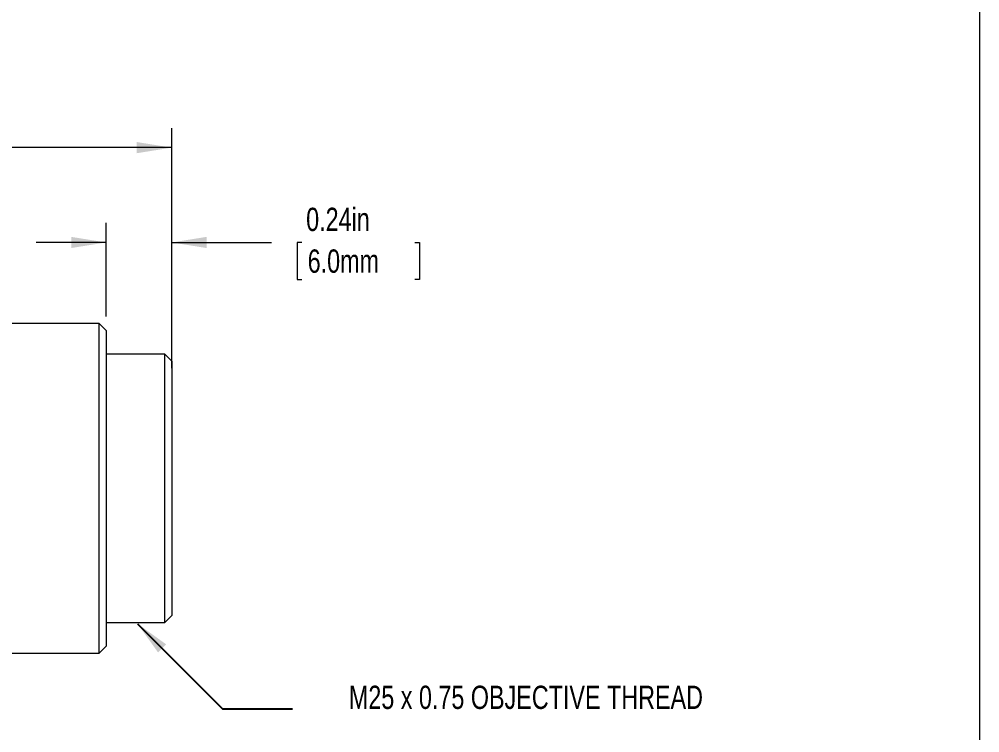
# Model space of a CAD drawing. Header units: inches. Extents: x 0.1 to 10.9, y 0 to 8.5.
# Drawn here: x 7.505 to 10.944, y 3.341 to 5.896 of the extents above; entities that cross this region are included whole.
import ezdxf

# ---------------------------------------------------------------- set-up
doc = ezdxf.new("R2010")
doc.units = ezdxf.units.IN
doc.header["$MEASUREMENT"] = 0
doc.styles.add('SLDTEXTSTYLE0', font='TXT', dxfattribs={"width": 0.75})
doc.dimstyles.new('SLDDIMSTYLE1', dxfattribs={"dimtxt": 0.083333, "dimasz": 0.125, "dimexe": 0, "dimexo": 0.0625, "dimgap": 0.020833, "dimtad": 0, "dimtih": 1, "dimtoh": 1, "dimrnd": 1e-09, "dimzin": 12, "dimdsep": 46, "dimtxsty": 'SLDTEXTSTYLE0', "dimsah": 1, "dimcen": 0.09, "dimadec": 0, "dimazin": 3, "dimtfac": 1, "dimtmove": 0, "dimatfit": 0, "dimfxl": 1, "dimfrac": 2, "dimtolj": 1, "dimtzin": 12, "dimarcsym": 0})
doc.dimstyles.new('SLDDIMSTYLE3', dxfattribs={"dimtxt": 0.083333, "dimasz": 0.125, "dimexe": 0, "dimexo": 0.0625, "dimgap": 0.020833, "dimtad": 0, "dimtih": 1, "dimtoh": 1, "dimrnd": 1e-09, "dimzin": 12, "dimdsep": 46, "dimtxsty": 'SLDTEXTSTYLE0', "dimsah": 1, "dimcen": 0.09, "dimadec": 0, "dimazin": 3, "dimtfac": 1, "dimtofl": 0, "dimtmove": 0, "dimatfit": 3, "dimfxl": 1, "dimfrac": 2, "dimtolj": 1, "dimtzin": 12, "dimarcsym": 0})
doc.dimstyles.new('SLDDIMSTYLE4', dxfattribs={"dimtxt": 0, "dimasz": 0.125, "dimexe": 0, "dimexo": 0.0625, "dimgap": 0, "dimtad": 0, "dimtih": 1, "dimtoh": 1, "dimdec": 0, "dimrnd": 1e-09, "dimzin": 0, "dimdsep": 46, "dimtxsty": 'Standard', "dimsah": 1, "dimcen": 0.09, "dimadec": 0, "dimazin": 0, "dimtfac": 0.125, "dimtdec": 0, "dimtofl": 0, "dimtmove": 0, "dimatfit": 3, "dimfxl": 1, "dimfrac": 2, "dimtolj": 1, "dimtzin": 0, "dimarcsym": 0})

# ---------------------------------------------------------------- blocks, each defined once
blk = doc.blocks.new('*D7')
at = {"color": 7, "linetype": 'Continuous', "lineweight": 0}
for p, q in [((7.8161, 4.831), (7.8161, 5.1664)), ((8.0511, 4.721), (8.0511, 5.1664)), ((7.8161, 5.0964), (7.5661, 5.0964)), ((8.0511, 5.0964), (8.4089, 5.0964)), ((8.5168, 5.0964), (8.4999, 5.0964)), ((8.4999, 5.0964), (8.4999, 4.964)), ((8.9212, 5.0964), (8.9381, 5.0964)), ((8.9381, 5.0964), (8.9381, 4.964)), ((8.4999, 4.964), (8.5168, 4.964)), ((8.9381, 4.964), (8.9212, 4.964))]:
    blk.add_line(p, q, dxfattribs=at)
for points in [[(7.8161, 5.0964), (7.6911, 5.1164), (7.6911, 5.0764)], [(8.0511, 5.0964), (8.1761, 5.0764), (8.1761, 5.1164)]]:
    blk.add_solid(points, dxfattribs=at)
at = {"color": 7, "linetype": 'Continuous', "lineweight": 0, "char_height": 0.08333, "attachment_point": 1, "style": 'SLDTEXTSTYLE0'}
for s, insert in [('0.24in', (8.5325, 5.2207, 0.0039)), ('6.0mm', (8.5379, 5.0714, 0.0039))]:
    blk.add_mtext(s, dxfattribs=dict(at, insert=insert))
blk = doc.blocks.new('*D9')
at = {"color": 7, "linetype": 'Continuous', "lineweight": 0}
for p, q in [((4.9461, 4.366), (4.9461, 5.5059)), ((8.0511, 4.646), (8.0511, 5.5059)), ((4.9461, 5.4359), (6.1577, 5.4359)), ((6.2656, 5.4359), (6.2487, 5.4359)), ((6.2487, 5.4359), (6.2487, 5.3035)), ((6.7316, 5.4359), (6.7485, 5.4359)), ((6.7485, 5.4359), (6.7485, 5.3035)), ((8.0511, 5.4359), (6.8395, 5.4359)), ((6.2487, 5.3035), (6.2656, 5.3035)), ((6.7485, 5.3035), (6.7316, 5.3035))]:
    blk.add_line(p, q, dxfattribs=at)
for points in [[(4.9461, 5.4359), (5.0711, 5.4159), (5.0711, 5.4559)], [(8.0511, 5.4359), (7.9261, 5.4559), (7.9261, 5.4159)]]:
    blk.add_solid(points, dxfattribs=at)
at = {"color": 7, "linetype": 'Continuous', "lineweight": 0, "char_height": 0.08333, "attachment_point": 1, "style": 'SLDTEXTSTYLE0'}
for s, insert in [('3.11in', (6.3121, 5.5602, 0.0039)), ('78.9mm', (6.2867, 5.4109, 0.0039))]:
    blk.add_mtext(s, dxfattribs=dict(at, insert=insert))

msp = doc.modelspace()

# ---------------------------------------------------------------- linework, layer by layer
at = {"color": 7, "linetype": 'Continuous', "lineweight": 0}
for p, q in [((10.9445, 0.0356), (10.9445, 8.4506)), ((7.7911, 4.806), (6.969, 4.806)), ((7.8161, 4.781), (7.7911, 4.806)), ((7.7911, 3.626), (7.7911, 4.806)), ((7.8161, 4.781), (7.8161, 3.651)), ((8.0261, 4.696), (7.8161, 4.696)), ((8.0511, 4.671), (8.0261, 4.696)), ((8.0261, 3.736), (8.0261, 4.696)), ((8.0511, 4.671), (8.0511, 3.761)), ((8.0261, 3.736), (8.0511, 3.761)), ((7.8161, 3.736), (8.0261, 3.736)), ((7.7911, 3.626), (7.8161, 3.651)), ((6.0646, 3.626), (7.7911, 3.626))]:
    msp.add_line(p, q, dxfattribs=at)

# ---------------------------------------------------------------- texts
at = {"color": 7, "linetype": 'Continuous', "lineweight": 0, "insert": (9.3194, 3.5095), "char_height": 0.083333, "attachment_point": 2, "style": 'SLDTEXTSTYLE0'}
msp.add_mtext('M25 x 0.75 OBJECTIVE THREAD', dxfattribs=at)

# ---------------------------------------------------------------- dimensions: what is measured, and where the dimension line sits
at = {"color": 7, "linetype": 'Continuous', "lineweight": 0}
for base, p1, p2, dimstyle, picture, middle in [((8.051084408, 5.4359006983), (4.946084408, 4.3159794385), (8.051084408, 4.5959794385), 'SLDDIMSTYLE3', '*D9', (6.498584408, 5.4359006983)), ((8.051084408, 5.0964005354), (7.816084408, 4.7809794385), (8.051084408, 4.6709794385), 'SLDDIMSTYLE1', '*D7', (8.7190284949, 5.0964005354))]:
    dim = msp.add_linear_dim(base=base, p1=p1, p2=p2, dimstyle=dimstyle, dxfattribs=at)
    dim.commit()
    dim.dimension.update_dxf_attribs({"geometry": picture, "text_midpoint": middle, "dimtype": 160})

# ---------------------------------------------------------------- leaders
msp.add_leader([(7.9285, 3.7312), (8.2331, 3.4266), (8.4831, 3.4266)], dimstyle='SLDDIMSTYLE4', dxfattribs=at)

doc.saveas('drawing.dxf')
